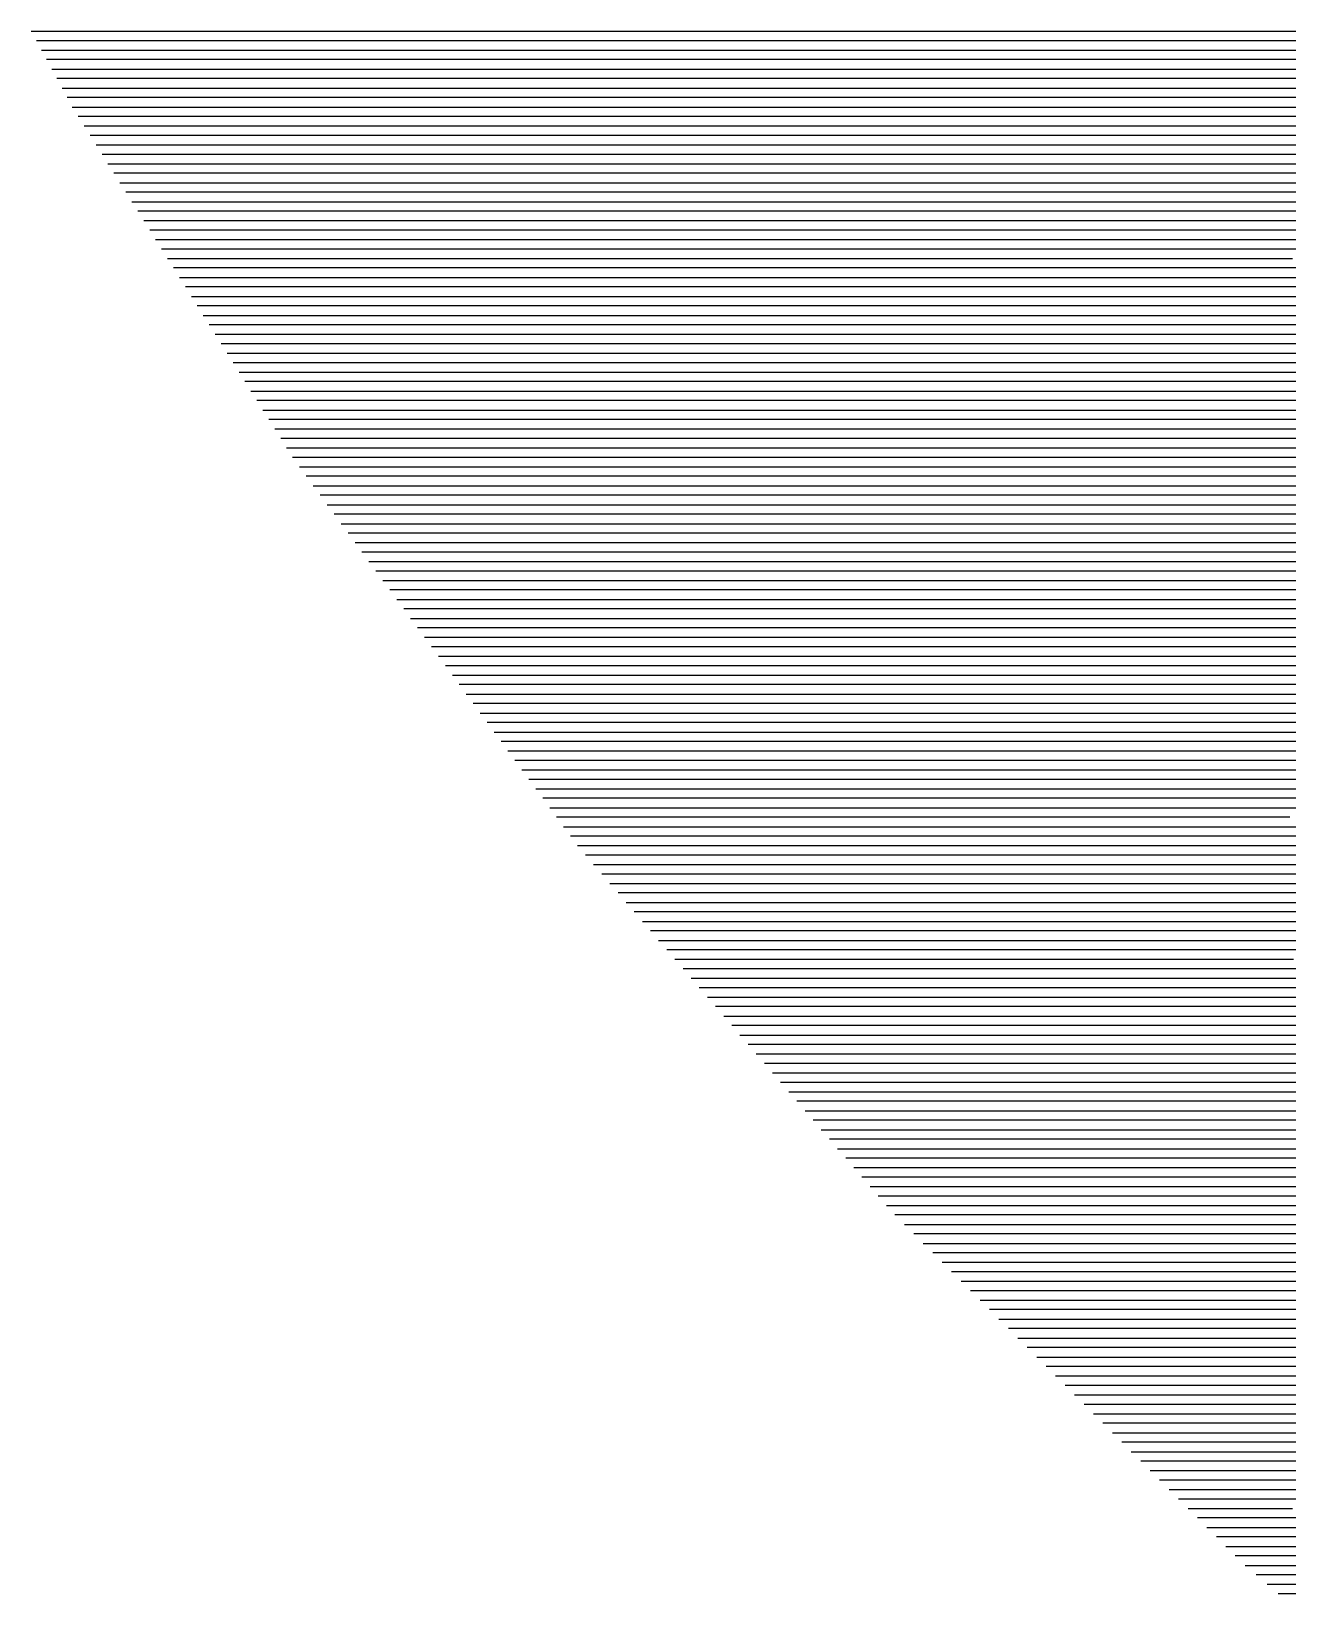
# Model space of a CAD drawing. Header units: metres. Extents: x -6.9 to 6.9, y -7 to 7.
# Drawn here: x -6.028 to -4.701, y -5.154 to -3.504 of the extents above; entities that cross this region are included whole.
import ezdxf

# ---------------------------------------------------------------- set-up
doc = ezdxf.new("R2010")
doc.units = ezdxf.units.M

msp = doc.modelspace()

# ---------------------------------------------------------------- linework, layer by layer
for p, q in [((-6.027683, -3.503531, -0.629033), (-5.865882, -3.503531, -0.613146)), ((-5.880621, -3.513531, -0.61431), (-6.022271, -3.513531, -0.628219)), ((-5.809885, -3.513531, -0.607193), (-5.880621, -3.513531, -0.61431)), ((-5.865882, -3.503531, -0.613146), (-5.785083, -3.503531, -0.605017)), ((-5.106812, -3.513531, -0.537435), (-5.809885, -3.513531, -0.607193)), ((-5.785083, -3.503531, -0.605017), (-5.092239, -3.503531, -0.536274)), ((-4.80467, -3.513531, -0.50669), (-5.106812, -3.513531, -0.537435)), ((-5.092239, -3.503531, -0.536274), (-4.783258, -3.503531, -0.504833)), ((-4.417333, -3.513531, -0.467861), (-4.80467, -3.513531, -0.50669)), ((-4.783258, -3.503531, -0.504833), (-4.405202, -3.503531, -0.466934)), ((-6.016859, -3.523531, -0.627404), (-5.895359, -3.523531, -0.615474)), ((-5.895359, -3.523531, -0.615474), (-5.834686, -3.523531, -0.609369)), ((-5.834686, -3.523531, -0.609369), (-5.121385, -3.523531, -0.538596)), ((-5.121385, -3.523531, -0.538596), (-4.826082, -3.523531, -0.508547)), ((-4.826082, -3.523531, -0.508547), (-4.429465, -3.523531, -0.468788)), ((-5.910098, -3.533531, -0.616637), (-6.011447, -3.533531, -0.626589)), ((-6.006036, -3.543531, -0.625774), (-5.924836, -3.543531, -0.617801)), ((-5.924836, -3.543531, -0.617801), (-5.884288, -3.543531, -0.613722)), ((-5.859487, -3.533531, -0.611545), (-5.910098, -3.533531, -0.616637)), ((-5.884288, -3.543531, -0.613722), (-5.150532, -3.543531, -0.540919)), ((-5.135959, -3.533531, -0.539758), (-5.859487, -3.533531, -0.611545)), ((-5.150532, -3.543531, -0.540919), (-4.868906, -3.543531, -0.512261)), ((-4.847494, -3.533531, -0.510404), (-5.135959, -3.533531, -0.539758)), ((-4.868906, -3.543531, -0.512261), (-4.453728, -3.543531, -0.470641)), ((-4.441596, -3.533531, -0.469714), (-4.847494, -3.533531, -0.510404)), ((-5.939575, -3.553531, -0.618965), (-6.000624, -3.553531, -0.624959)), ((-5.995212, -3.563531, -0.624144), (-5.954314, -3.563531, -0.620128)), ((-5.954314, -3.563531, -0.620128), (-5.93389, -3.563531, -0.618074)), ((-5.909089, -3.553531, -0.615898), (-5.939575, -3.553531, -0.618965)), ((-5.93389, -3.563531, -0.618074), (-5.179678, -3.563531, -0.543241)), ((-5.165105, -3.553531, -0.54208), (-5.909089, -3.553531, -0.615898)), ((-5.179678, -3.563531, -0.543241), (-4.91173, -3.563531, -0.515976)), ((-4.890318, -3.553531, -0.514119), (-5.165105, -3.553531, -0.54208)), ((-4.91173, -3.563531, -0.515976), (-4.47799, -3.563531, -0.472495)), ((-4.465859, -3.553531, -0.471568), (-4.890318, -3.553531, -0.514119)), ((-5.969052, -3.573531, -0.621292), (-5.9898, -3.573531, -0.623329)), ((-5.958691, -3.573531, -0.62025), (-5.969052, -3.573531, -0.621292)), ((-5.194251, -3.573531, -0.544403), (-5.958691, -3.573531, -0.62025)), ((-4.933142, -3.573531, -0.517833), (-5.194251, -3.573531, -0.544403)), ((-4.490122, -3.573531, -0.473422), (-4.933142, -3.573531, -0.517833)), ((-5.984389, -3.583531, -0.622515), (-5.983791, -3.583531, -0.622456)), ((-5.983791, -3.583531, -0.622456), (-5.983492, -3.583531, -0.622426)), ((-5.983492, -3.583531, -0.622426), (-5.208824, -3.583531, -0.545564)), ((-5.223398, -3.593531, -0.546725), (-5.978128, -3.593531, -0.621609)), ((-4.975966, -3.593531, -0.521547), (-5.223398, -3.593531, -0.546725)), ((-5.208824, -3.583531, -0.545564), (-4.954554, -3.583531, -0.51969)), ((-4.514384, -3.593531, -0.475275), (-4.975966, -3.593531, -0.521547)), ((-4.954554, -3.583531, -0.51969), (-4.502253, -3.583531, -0.474348)), ((-5.97184, -3.603531, -0.6207), (-5.237971, -3.603531, -0.547886)), ((-5.237971, -3.603531, -0.547886), (-4.997378, -3.603531, -0.523404)), ((-4.997378, -3.603531, -0.523404), (-4.526516, -3.603531, -0.476202)), ((-5.252544, -3.613531, -0.549048), (-5.965553, -3.613531, -0.619792)), ((-5.959266, -3.623531, -0.618883), (-5.267117, -3.623531, -0.550209)), ((-5.267117, -3.623531, -0.550209), (-5.040202, -3.623531, -0.527119)), ((-5.01879, -3.613531, -0.525262), (-5.252544, -3.613531, -0.549048)), ((-5.040202, -3.623531, -0.527119), (-4.550778, -3.623531, -0.478056)), ((-4.538647, -3.613531, -0.477129), (-5.01879, -3.613531, -0.525262)), ((-5.28169, -3.633531, -0.55137), (-5.952979, -3.633531, -0.617975)), ((-5.946692, -3.643531, -0.617066), (-5.296263, -3.643531, -0.552531)), ((-5.296263, -3.643531, -0.552531), (-5.083026, -3.643531, -0.530833)), ((-5.061614, -3.633531, -0.528976), (-5.28169, -3.633531, -0.55137)), ((-5.083026, -3.643531, -0.530833), (-4.575041, -3.643531, -0.479909)), ((-4.56291, -3.633531, -0.478982), (-5.061614, -3.633531, -0.528976)), ((-5.310837, -3.653531, -0.553693), (-5.940405, -3.653531, -0.616158)), ((-5.104438, -3.653531, -0.53269), (-5.310837, -3.653531, -0.553693)), ((-4.587172, -3.653531, -0.480836), (-5.104438, -3.653531, -0.53269)), ((-5.934118, -3.663531, -0.61525), (-5.32541, -3.663531, -0.554854)), ((-5.339983, -3.673531, -0.556015), (-5.927831, -3.673531, -0.614341)), ((-5.147262, -3.673531, -0.536405), (-5.339983, -3.673531, -0.556015)), ((-5.32541, -3.663531, -0.554854), (-5.12585, -3.663531, -0.534547)), ((-4.611435, -3.673531, -0.48269), (-5.147262, -3.673531, -0.536405)), ((-5.12585, -3.663531, -0.534547), (-4.599304, -3.663531, -0.481763)), ((-5.921543, -3.683531, -0.613433), (-5.354556, -3.683531, -0.557176)), ((-5.369129, -3.693531, -0.558338), (-5.915256, -3.693531, -0.612524)), ((-5.190086, -3.693531, -0.540119), (-5.369129, -3.693531, -0.558338)), ((-5.354556, -3.683531, -0.557176), (-5.168674, -3.683531, -0.538262)), ((-4.635698, -3.693531, -0.484543), (-5.190086, -3.693531, -0.540119)), ((-5.168674, -3.683531, -0.538262), (-4.623567, -3.683531, -0.483617)), ((-5.908969, -3.703531, -0.611616), (-5.383702, -3.703531, -0.559499)), ((-5.383702, -3.703531, -0.559499), (-5.211498, -3.703531, -0.541976)), ((-5.211498, -3.703531, -0.541976), (-4.647829, -3.703531, -0.48547)), ((-5.398276, -3.713531, -0.56066), (-5.902682, -3.713531, -0.610707)), ((-5.896395, -3.723531, -0.609799), (-5.412849, -3.723531, -0.561822)), ((-5.412849, -3.723531, -0.561822), (-5.254322, -3.723531, -0.54569)), ((-5.23291, -3.713531, -0.543833), (-5.398276, -3.713531, -0.56066)), ((-5.254322, -3.723531, -0.54569), (-4.672092, -3.723531, -0.487324)), ((-4.659961, -3.713531, -0.486397), (-5.23291, -3.713531, -0.543833)), ((-5.427422, -3.733531, -0.562983), (-5.890108, -3.733531, -0.60889)), ((-5.883821, -3.743531, -0.607982), (-5.441995, -3.743531, -0.564144)), ((-5.441995, -3.743531, -0.564144), (-5.297146, -3.743531, -0.549405)), ((-5.275734, -3.733531, -0.547548), (-5.427422, -3.733531, -0.562983)), ((-5.297146, -3.743531, -0.549405), (-4.696355, -3.743531, -0.489177)), ((-4.684223, -3.733531, -0.488251), (-5.275734, -3.733531, -0.547548)), ((-5.456568, -3.753531, -0.565305), (-5.877534, -3.753531, -0.607073)), ((-5.318558, -3.753531, -0.551262), (-5.456568, -3.753531, -0.565305)), ((-4.708486, -3.753531, -0.490104), (-5.318558, -3.753531, -0.551262)), ((-4.400625, -3.753531, -0.458386), (-4.708486, -3.753531, -0.490104)), ((-5.871246, -3.763531, -0.606165), (-5.471141, -3.763531, -0.566467)), ((-5.485714, -3.773531, -0.567628), (-5.864959, -3.773531, -0.605256)), ((-5.361383, -3.773531, -0.554976), (-5.485714, -3.773531, -0.567628)), ((-5.471141, -3.763531, -0.566467), (-5.33997, -3.763531, -0.553119)), ((-4.732749, -3.773531, -0.491958), (-5.361383, -3.773531, -0.554976)), ((-5.33997, -3.763531, -0.553119), (-4.720617, -3.763531, -0.491031)), ((-4.43496, -3.773531, -0.461278), (-4.732749, -3.773531, -0.491958)), ((-4.720617, -3.763531, -0.491031), (-4.417792, -3.763531, -0.459832)), ((-5.858672, -3.783531, -0.604348), (-5.500288, -3.783531, -0.568789)), ((-5.514861, -3.793531, -0.56995), (-5.852385, -3.793531, -0.603439)), ((-5.404207, -3.793531, -0.558691), (-5.514861, -3.793531, -0.56995)), ((-5.500288, -3.783531, -0.568789), (-5.382795, -3.783531, -0.556833)), ((-4.757011, -3.793531, -0.493811), (-5.404207, -3.793531, -0.558691)), ((-5.382795, -3.783531, -0.556833), (-4.74488, -3.783531, -0.492885)), ((-4.469295, -3.793531, -0.464169), (-4.757011, -3.793531, -0.493811)), ((-4.74488, -3.783531, -0.492885), (-4.452127, -3.783531, -0.462723)), ((-5.846098, -3.803531, -0.602531), (-5.529434, -3.803531, -0.571112)), ((-5.529434, -3.803531, -0.571112), (-5.425619, -3.803531, -0.560548)), ((-5.425619, -3.803531, -0.560548), (-4.769143, -3.803531, -0.494738)), ((-4.769143, -3.803531, -0.494738), (-4.486462, -3.803531, -0.465615)), ((-5.544007, -3.813531, -0.572273), (-5.839811, -3.813531, -0.601622)), ((-5.833524, -3.823531, -0.600714), (-5.55858, -3.823531, -0.573434)), ((-5.55858, -3.823531, -0.573434), (-5.468443, -3.823531, -0.564262)), ((-5.447031, -3.813531, -0.562405), (-5.544007, -3.813531, -0.572273)), ((-5.468443, -3.823531, -0.564262), (-4.793406, -3.823531, -0.496592)), ((-4.781274, -3.813531, -0.495665), (-5.447031, -3.813531, -0.562405)), ((-4.793406, -3.823531, -0.496592), (-4.520798, -3.823531, -0.468506)), ((-4.50363, -3.813531, -0.46706), (-4.781274, -3.813531, -0.495665)), ((-5.573153, -3.833531, -0.574595), (-5.827237, -3.833531, -0.599805)), ((-5.82095, -3.843531, -0.598897), (-5.587727, -3.843531, -0.575757)), ((-5.587727, -3.843531, -0.575757), (-5.511267, -3.843531, -0.567976)), ((-5.489855, -3.833531, -0.566119), (-5.573153, -3.833531, -0.574595)), ((-5.511267, -3.843531, -0.567976), (-4.817668, -3.843531, -0.498445)), ((-4.805537, -3.833531, -0.497519), (-5.489855, -3.833531, -0.566119)), ((-4.817668, -3.843531, -0.498445), (-4.555133, -3.843531, -0.471397)), ((-4.537965, -3.833531, -0.469952), (-4.805537, -3.833531, -0.497519)), ((-5.6023, -3.853531, -0.576918), (-5.814662, -3.853531, -0.597988)), ((-5.532679, -3.853531, -0.569834), (-5.6023, -3.853531, -0.576918)), ((-4.8298, -3.853531, -0.499372), (-5.532679, -3.853531, -0.569834)), ((-4.5723, -3.853531, -0.472843), (-4.8298, -3.853531, -0.499372)), ((-5.808375, -3.863531, -0.59708), (-5.616873, -3.863531, -0.578079)), ((-5.631446, -3.873531, -0.57924), (-5.802088, -3.873531, -0.596171)), ((-5.575503, -3.873531, -0.573548), (-5.631446, -3.873531, -0.57924)), ((-5.616873, -3.863531, -0.578079), (-5.554091, -3.863531, -0.571691)), ((-4.854062, -3.873531, -0.501226), (-5.575503, -3.873531, -0.573548)), ((-5.554091, -3.863531, -0.571691), (-4.841931, -3.863531, -0.500299)), ((-4.606635, -3.873531, -0.475734), (-4.854062, -3.873531, -0.501226)), ((-4.841931, -3.863531, -0.500299), (-4.589468, -3.863531, -0.474289)), ((-5.795801, -3.883531, -0.595263), (-5.646019, -3.883531, -0.580402)), ((-5.660592, -3.893531, -0.581563), (-5.789514, -3.893531, -0.594354)), ((-5.618327, -3.893531, -0.577262), (-5.660592, -3.893531, -0.581563)), ((-5.646019, -3.883531, -0.580402), (-5.596915, -3.883531, -0.575405)), ((-4.878325, -3.893531, -0.503079), (-5.618327, -3.893531, -0.577262)), ((-5.596915, -3.883531, -0.575405), (-4.866194, -3.883531, -0.502153)), ((-4.64097, -3.893531, -0.478626), (-4.878325, -3.893531, -0.503079)), ((-4.866194, -3.883531, -0.502153), (-4.623803, -3.883531, -0.47718)), ((-5.783227, -3.903531, -0.593446), (-5.675166, -3.903531, -0.582724)), ((-5.675166, -3.903531, -0.582724), (-5.639739, -3.903531, -0.579119)), ((-5.639739, -3.903531, -0.579119), (-4.890456, -3.903531, -0.504006)), ((-4.890456, -3.903531, -0.504006), (-4.658138, -3.903531, -0.480071)), ((-5.689739, -3.913531, -0.583886), (-5.77694, -3.913531, -0.592538)), ((-5.770653, -3.923531, -0.591629), (-5.704312, -3.923531, -0.585047)), ((-5.704312, -3.923531, -0.585047), (-5.682563, -3.923531, -0.582834)), ((-5.661151, -3.913531, -0.580976), (-5.689739, -3.913531, -0.583886)), ((-5.682563, -3.923531, -0.582834), (-4.914719, -3.923531, -0.50586)), ((-4.902588, -3.913531, -0.504933), (-5.661151, -3.913531, -0.580976)), ((-4.914719, -3.923531, -0.50586), (-4.692473, -3.923531, -0.482963)), ((-4.675305, -3.913531, -0.481517), (-4.902588, -3.913531, -0.504933)), ((-5.718885, -3.933531, -0.586208), (-5.764365, -3.933531, -0.590721)), ((-5.703975, -3.933531, -0.584691), (-5.718885, -3.933531, -0.586208)), ((-4.92685, -3.933531, -0.506787), (-5.703975, -3.933531, -0.584691)), ((-4.70964, -3.933531, -0.484408), (-4.92685, -3.933531, -0.506787)), ((-4.29544, -3.933531, -0.442388), (-4.70964, -3.933531, -0.484408)), ((-5.758078, -3.943531, -0.589812), (-5.733458, -3.943531, -0.587369)), ((-5.748031, -3.953531, -0.588531), (-5.751791, -3.953531, -0.588904)), ((-5.746799, -3.953531, -0.588405), (-5.748031, -3.953531, -0.588531)), ((-4.951113, -3.953531, -0.50864), (-5.746799, -3.953531, -0.588405)), ((-5.733458, -3.943531, -0.587369), (-5.725387, -3.943531, -0.586548)), ((-5.725387, -3.943531, -0.586548), (-4.938982, -3.943531, -0.507713)), ((-4.743975, -3.953531, -0.4873), (-4.951113, -3.953531, -0.50864)), ((-4.938982, -3.943531, -0.507713), (-4.726808, -3.943531, -0.485854)), ((-4.315613, -3.953531, -0.443842), (-4.743975, -3.953531, -0.4873)), ((-4.726808, -3.943531, -0.485854), (-4.305526, -3.943531, -0.443115)), ((-5.744641, -3.963531, -0.587899), (-4.963245, -3.963531, -0.509567)), ((-4.975376, -3.973531, -0.510494), (-5.737301, -3.973531, -0.586874)), ((-4.77831, -3.973531, -0.490191), (-4.975376, -3.973531, -0.510494)), ((-4.963245, -3.963531, -0.509567), (-4.761143, -3.963531, -0.488745)), ((-4.335787, -3.973531, -0.445297), (-4.77831, -3.973531, -0.490191)), ((-4.761143, -3.963531, -0.488745), (-4.3257, -3.963531, -0.44457)), ((-5.729961, -3.983531, -0.585849), (-4.987507, -3.983531, -0.511421)), ((-4.987507, -3.983531, -0.511421), (-4.795478, -3.983531, -0.491637)), ((-4.795478, -3.983531, -0.491637), (-4.345874, -3.983531, -0.446024)), ((-4.999639, -3.993531, -0.512348), (-5.72262, -3.993531, -0.584824)), ((-5.71528, -4.003531, -0.583799), (-5.01177, -4.003531, -0.513274)), ((-5.01177, -4.003531, -0.513274), (-4.829813, -4.003531, -0.494528)), ((-4.812645, -3.993531, -0.493082), (-4.999639, -3.993531, -0.512348)), ((-4.829813, -4.003531, -0.494528), (-4.366048, -4.003531, -0.447479)), ((-4.355961, -3.993531, -0.446752), (-4.812645, -3.993531, -0.493082)), ((-5.023901, -4.013531, -0.514201), (-5.70794, -4.013531, -0.582774)), ((-5.7006, -4.023531, -0.581749), (-5.036033, -4.023531, -0.515128)), ((-5.036033, -4.023531, -0.515128), (-4.864148, -4.023531, -0.497419)), ((-4.84698, -4.013531, -0.495974), (-5.023901, -4.013531, -0.514201)), ((-4.864148, -4.023531, -0.497419), (-4.386222, -4.023531, -0.448934)), ((-4.376135, -4.013531, -0.448206), (-4.84698, -4.013531, -0.495974)), ((-5.048164, -4.033531, -0.516055), (-5.69326, -4.033531, -0.580723)), ((-4.881315, -4.033531, -0.498865), (-5.048164, -4.033531, -0.516055)), ((-4.396309, -4.033531, -0.449661), (-4.881315, -4.033531, -0.498865)), ((-5.68592, -4.043531, -0.579698), (-5.060295, -4.043531, -0.516982)), ((-5.072427, -4.053531, -0.517908), (-5.67858, -4.053531, -0.578673)), ((-4.91565, -4.053531, -0.501756), (-5.072427, -4.053531, -0.517908)), ((-5.060295, -4.043531, -0.516982), (-4.898483, -4.043531, -0.500311)), ((-4.416482, -4.053531, -0.451116), (-4.91565, -4.053531, -0.501756)), ((-4.898483, -4.043531, -0.500311), (-4.406395, -4.043531, -0.450388)), ((-5.671239, -4.063531, -0.577648), (-5.084558, -4.063531, -0.518835)), ((-5.096689, -4.073531, -0.519762), (-5.663899, -4.073531, -0.576623)), ((-4.949985, -4.073531, -0.504648), (-5.096689, -4.073531, -0.519762)), ((-5.084558, -4.063531, -0.518835), (-4.932818, -4.063531, -0.503202)), ((-4.436656, -4.073531, -0.45257), (-4.949985, -4.073531, -0.504648)), ((-4.932818, -4.063531, -0.503202), (-4.426569, -4.063531, -0.451843)), ((-5.656559, -4.083531, -0.575598), (-5.108821, -4.083531, -0.520689)), ((-5.108821, -4.083531, -0.520689), (-4.967153, -4.083531, -0.506093)), ((-4.967153, -4.083531, -0.506093), (-4.446743, -4.083531, -0.453298)), ((-5.120952, -4.093531, -0.521616), (-5.649219, -4.093531, -0.574573)), ((-5.641879, -4.103531, -0.573547), (-5.133084, -4.103531, -0.522542)), ((-5.133084, -4.103531, -0.522542), (-5.001488, -4.103531, -0.508984)), ((-4.98432, -4.093531, -0.507539), (-5.120952, -4.093531, -0.521616)), ((-5.001488, -4.103531, -0.508984), (-4.466917, -4.103531, -0.454752)), ((-4.45683, -4.093531, -0.454025), (-4.98432, -4.093531, -0.507539)), ((-5.145215, -4.113531, -0.523469), (-5.634539, -4.113531, -0.572522)), ((-5.627199, -4.123531, -0.571497), (-5.157346, -4.123531, -0.524396)), ((-5.157346, -4.123531, -0.524396), (-5.035823, -4.123531, -0.511876)), ((-5.018655, -4.113531, -0.51043), (-5.145215, -4.113531, -0.523469)), ((-5.035823, -4.123531, -0.511876), (-4.487091, -4.123531, -0.456207)), ((-4.477004, -4.113531, -0.45548), (-5.018655, -4.113531, -0.51043)), ((-5.169478, -4.133531, -0.525323), (-5.619858, -4.133531, -0.570472)), ((-5.05299, -4.133531, -0.513321), (-5.169478, -4.133531, -0.525323)), ((-4.497178, -4.133531, -0.456934), (-5.05299, -4.133531, -0.513321)), ((-5.612518, -4.143531, -0.569447), (-5.181609, -4.143531, -0.52625)), ((-5.19374, -4.153531, -0.527176), (-5.605178, -4.153531, -0.568422)), ((-5.087325, -4.153531, -0.516213), (-5.19374, -4.153531, -0.527176)), ((-5.181609, -4.143531, -0.52625), (-5.070158, -4.143531, -0.514767)), ((-4.517351, -4.153531, -0.458389), (-5.087325, -4.153531, -0.516213)), ((-5.070158, -4.143531, -0.514767), (-4.507264, -4.143531, -0.457662)), ((-5.597838, -4.163531, -0.567397), (-5.205872, -4.163531, -0.528103)), ((-5.218003, -4.173531, -0.52903), (-5.590498, -4.173531, -0.566371)), ((-5.12166, -4.173531, -0.519104), (-5.218003, -4.173531, -0.52903)), ((-5.205872, -4.163531, -0.528103), (-5.104493, -4.163531, -0.517658)), ((-4.537525, -4.173531, -0.459844), (-5.12166, -4.173531, -0.519104)), ((-5.104493, -4.163531, -0.517658), (-4.527438, -4.163531, -0.459116)), ((-5.583158, -4.183531, -0.565346), (-5.230134, -4.183531, -0.529957)), ((-5.230134, -4.183531, -0.529957), (-5.138828, -4.183531, -0.52055)), ((-5.138828, -4.183531, -0.52055), (-4.547612, -4.183531, -0.460571)), ((-5.242266, -4.193531, -0.530884), (-5.575817, -4.193531, -0.564321)), ((-5.568477, -4.203531, -0.563296), (-5.254397, -4.203531, -0.53181)), ((-5.254397, -4.203531, -0.53181), (-5.173163, -4.203531, -0.523441)), ((-5.155995, -4.193531, -0.521995), (-5.242266, -4.193531, -0.530884)), ((-5.173163, -4.203531, -0.523441), (-4.567786, -4.203531, -0.462026)), ((-4.557699, -4.193531, -0.461298), (-5.155995, -4.193531, -0.521995)), ((-5.266528, -4.213531, -0.532737), (-5.561137, -4.213531, -0.562271)), ((-5.553797, -4.223531, -0.561246), (-5.27866, -4.223531, -0.533664)), ((-5.27866, -4.223531, -0.533664), (-5.207498, -4.223531, -0.526332)), ((-5.19033, -4.213531, -0.524887), (-5.266528, -4.213531, -0.532737)), ((-5.207498, -4.223531, -0.526332), (-4.58796, -4.223531, -0.463481)), ((-4.577873, -4.213531, -0.462753), (-5.19033, -4.213531, -0.524887)), ((-5.290791, -4.233531, -0.534591), (-5.546457, -4.233531, -0.560221)), ((-5.224665, -4.233531, -0.527778), (-5.290791, -4.233531, -0.534591)), ((-4.598047, -4.233531, -0.464208), (-5.224665, -4.233531, -0.527778)), ((-5.539117, -4.243531, -0.559195), (-5.302923, -4.243531, -0.535518)), ((-5.315054, -4.253531, -0.536444), (-5.531777, -4.253531, -0.55817)), ((-5.259, -4.253531, -0.530669), (-5.315054, -4.253531, -0.536444)), ((-5.302923, -4.243531, -0.535518), (-5.241833, -4.243531, -0.529224)), ((-4.61822, -4.253531, -0.465663), (-5.259, -4.253531, -0.530669)), ((-5.241833, -4.243531, -0.529224), (-4.608133, -4.243531, -0.464935)), ((-5.524436, -4.263531, -0.557145), (-5.327185, -4.263531, -0.537371)), ((-5.327185, -4.263531, -0.537371), (-5.276168, -4.263531, -0.532115)), ((-5.276168, -4.263531, -0.532115), (-4.628307, -4.263531, -0.46639)), ((-5.339317, -4.273531, -0.538298), (-5.517096, -4.273531, -0.55612)), ((-5.509756, -4.283531, -0.555095), (-5.351448, -4.283531, -0.539225)), ((-5.351448, -4.283531, -0.539225), (-5.310503, -4.283531, -0.535006)), ((-5.293335, -4.273531, -0.533561), (-5.339317, -4.273531, -0.538298)), ((-5.310503, -4.283531, -0.535006), (-4.648481, -4.283531, -0.467845)), ((-4.638394, -4.273531, -0.467117), (-5.293335, -4.273531, -0.533561)), ((-5.363579, -4.293531, -0.540152), (-5.502416, -4.293531, -0.55407)), ((-5.495076, -4.303531, -0.553044), (-5.375711, -4.303531, -0.541079)), ((-5.375711, -4.303531, -0.541079), (-5.344838, -4.303531, -0.537898)), ((-5.32767, -4.293531, -0.536452), (-5.363579, -4.293531, -0.540152)), ((-5.344838, -4.303531, -0.537898), (-4.668655, -4.303531, -0.469299)), ((-4.658568, -4.293531, -0.468572), (-5.32767, -4.293531, -0.536452)), ((-5.387842, -4.313531, -0.542005), (-5.487736, -4.313531, -0.552019)), ((-5.362005, -4.313531, -0.539343), (-5.387842, -4.313531, -0.542005)), ((-4.678742, -4.313531, -0.470027), (-5.362005, -4.313531, -0.539343)), ((-5.480396, -4.323531, -0.550994), (-5.399973, -4.323531, -0.542932)), ((-5.412105, -4.333531, -0.543859), (-5.473055, -4.333531, -0.549969)), ((-5.39634, -4.333531, -0.542235), (-5.412105, -4.333531, -0.543859)), ((-5.399973, -4.323531, -0.542932), (-5.379173, -4.323531, -0.540789)), ((-4.698915, -4.333531, -0.471481), (-5.39634, -4.333531, -0.542235)), ((-5.379173, -4.323531, -0.540789), (-4.688829, -4.323531, -0.470754)), ((-5.465715, -4.343531, -0.548944), (-5.424236, -4.343531, -0.544786)), ((-5.436368, -4.353531, -0.545713), (-5.458375, -4.353531, -0.547919)), ((-5.430675, -4.353531, -0.545126), (-5.436368, -4.353531, -0.545713)), ((-4.719089, -4.353531, -0.472936), (-5.430675, -4.353531, -0.545126)), ((-5.424236, -4.343531, -0.544786), (-5.413508, -4.343531, -0.54368)), ((-5.413508, -4.343531, -0.54368), (-4.709002, -4.343531, -0.472209)), ((-4.488643, -4.353531, -0.448867), (-4.719089, -4.353531, -0.472936)), ((-4.709002, -4.343531, -0.472209), (-4.472747, -4.343531, -0.447533)), ((-5.451035, -4.363531, -0.546894), (-5.448499, -4.363531, -0.546639)), ((-5.448499, -4.363531, -0.546639), (-5.447843, -4.363531, -0.546572)), ((-5.447843, -4.363531, -0.546572), (-4.729176, -4.363531, -0.473663)), ((-4.729176, -4.363531, -0.473663), (-4.504539, -4.363531, -0.450201)), ((-4.739263, -4.373531, -0.474391), (-5.442613, -4.373531, -0.545745)), ((-5.434028, -4.383531, -0.544578), (-4.74935, -4.383531, -0.475118)), ((-4.74935, -4.383531, -0.475118), (-4.536331, -4.383531, -0.452869)), ((-4.520435, -4.373531, -0.451535), (-4.739263, -4.373531, -0.474391)), ((-4.759437, -4.393531, -0.475845), (-5.425444, -4.393531, -0.543411)), ((-5.41686, -4.403531, -0.542245), (-4.769524, -4.403531, -0.476573)), ((-4.769524, -4.403531, -0.476573), (-4.568123, -4.403531, -0.455537)), ((-4.552227, -4.393531, -0.454203), (-4.759437, -4.393531, -0.475845)), ((-4.779611, -4.413531, -0.4773), (-5.408275, -4.413531, -0.541078)), ((-4.584019, -4.413531, -0.456871), (-4.779611, -4.413531, -0.4773)), ((-5.399691, -4.423531, -0.539911), (-4.789698, -4.423531, -0.478027)), ((-4.799784, -4.433531, -0.478755), (-5.391106, -4.433531, -0.538744)), ((-4.615811, -4.433531, -0.45954), (-4.799784, -4.433531, -0.478755)), ((-4.789698, -4.423531, -0.478027), (-4.599915, -4.423531, -0.458205)), ((-5.382522, -4.443531, -0.537577), (-4.809871, -4.443531, -0.479482)), ((-4.819958, -4.453531, -0.480209), (-5.373938, -4.453531, -0.53641)), ((-4.647603, -4.453531, -0.462208), (-4.819958, -4.453531, -0.480209)), ((-4.809871, -4.443531, -0.479482), (-4.631707, -4.443531, -0.460874)), ((-5.365353, -4.463531, -0.535244), (-4.830045, -4.463531, -0.480937)), ((-4.830045, -4.463531, -0.480937), (-4.663499, -4.463531, -0.463542)), ((-4.840132, -4.473531, -0.481664), (-5.356769, -4.473531, -0.534077)), ((-5.348185, -4.483531, -0.53291), (-4.850219, -4.483531, -0.482391)), ((-4.850219, -4.483531, -0.482391), (-4.695291, -4.483531, -0.46621)), ((-4.679395, -4.473531, -0.464876), (-4.840132, -4.473531, -0.481664)), ((-4.860306, -4.493531, -0.483119), (-5.3396, -4.493531, -0.531743)), ((-5.331016, -4.503531, -0.530576), (-4.870393, -4.503531, -0.483846)), ((-4.870393, -4.503531, -0.483846), (-4.727083, -4.503531, -0.468878)), ((-4.711187, -4.493531, -0.467544), (-4.860306, -4.493531, -0.483119)), ((-4.727083, -4.503531, -0.468878), (-4.176046, -4.503531, -0.412186)), ((-4.166756, -4.493531, -0.411532), (-4.711187, -4.493531, -0.467544)), ((-4.88048, -4.513531, -0.484573), (-5.322431, -4.513531, -0.529409)), ((-4.742979, -4.513531, -0.470212), (-4.88048, -4.513531, -0.484573)), ((-4.185336, -4.513531, -0.412841), (-4.742979, -4.513531, -0.470212)), ((-5.313847, -4.523531, -0.528242), (-4.890567, -4.523531, -0.485301)), ((-4.900653, -4.533531, -0.486028), (-5.305263, -4.533531, -0.527076)), ((-4.77477, -4.533531, -0.47288), (-4.900653, -4.533531, -0.486028)), ((-4.890567, -4.523531, -0.485301), (-4.758874, -4.523531, -0.471546)), ((-4.203917, -4.533531, -0.41415), (-4.77477, -4.533531, -0.47288)), ((-4.758874, -4.523531, -0.471546), (-4.194627, -4.523531, -0.413495)), ((-5.296678, -4.543531, -0.525909), (-4.91074, -4.543531, -0.486755)), ((-4.920827, -4.553531, -0.487483), (-5.288094, -4.553531, -0.524742)), ((-4.806562, -4.553531, -0.475548), (-4.920827, -4.553531, -0.487483)), ((-4.91074, -4.543531, -0.486755), (-4.790666, -4.543531, -0.474214)), ((-4.222498, -4.553531, -0.415458), (-4.806562, -4.553531, -0.475548)), ((-4.790666, -4.543531, -0.474214), (-4.213208, -4.543531, -0.414804)), ((-5.279509, -4.563531, -0.523575), (-4.930914, -4.563531, -0.48821)), ((-4.930914, -4.563531, -0.48821), (-4.822458, -4.563531, -0.476882)), ((-4.822458, -4.563531, -0.476882), (-4.231788, -4.563531, -0.416113)), ((-4.941001, -4.573531, -0.488937), (-5.270925, -4.573531, -0.522408)), ((-5.262341, -4.583531, -0.521241), (-4.951088, -4.583531, -0.489665)), ((-4.951088, -4.583531, -0.489665), (-4.85425, -4.583531, -0.479551)), ((-4.838354, -4.573531, -0.478216), (-4.941001, -4.573531, -0.488937)), ((-4.85425, -4.583531, -0.479551), (-4.250369, -4.583531, -0.417422)), ((-4.241079, -4.573531, -0.416767), (-4.838354, -4.573531, -0.478216)), ((-4.961175, -4.593531, -0.490392), (-5.253756, -4.593531, -0.520074)), ((-4.870146, -4.593531, -0.480885), (-4.961175, -4.593531, -0.490392)), ((-4.259659, -4.593531, -0.418076), (-4.870146, -4.593531, -0.480885)), ((-5.245172, -4.603531, -0.518908), (-4.971262, -4.603531, -0.491119)), ((-4.981349, -4.613531, -0.491847), (-5.236588, -4.613531, -0.517741)), ((-4.901938, -4.613531, -0.483553), (-4.981349, -4.613531, -0.491847)), ((-4.971262, -4.603531, -0.491119), (-4.886042, -4.603531, -0.482219)), ((-4.27824, -4.613531, -0.419385), (-4.901938, -4.613531, -0.483553)), ((-4.886042, -4.603531, -0.482219), (-4.26895, -4.603531, -0.418731)), ((-5.228003, -4.623531, -0.516574), (-4.991436, -4.623531, -0.492574)), ((-5.001522, -4.633531, -0.493301), (-5.219419, -4.633531, -0.515407)), ((-4.93373, -4.633531, -0.486221), (-5.001522, -4.633531, -0.493301)), ((-4.991436, -4.623531, -0.492574), (-4.917834, -4.623531, -0.484887)), ((-4.296821, -4.633531, -0.420694), (-4.93373, -4.633531, -0.486221)), ((-4.917834, -4.623531, -0.484887), (-4.287531, -4.623531, -0.42004)), ((-5.210834, -4.643531, -0.51424), (-5.011609, -4.643531, -0.494029)), ((-5.011609, -4.643531, -0.494029), (-4.949626, -4.643531, -0.487555)), ((-4.949626, -4.643531, -0.487555), (-4.306111, -4.643531, -0.421349)), ((-5.021696, -4.653531, -0.494756), (-5.20225, -4.653531, -0.513073)), ((-5.193666, -4.663531, -0.511906), (-5.031783, -4.663531, -0.495483)), ((-5.031783, -4.663531, -0.495483), (-4.981418, -4.663531, -0.490223)), ((-4.965522, -4.653531, -0.488889), (-5.021696, -4.653531, -0.494756)), ((-4.981418, -4.663531, -0.490223), (-4.324692, -4.663531, -0.422658)), ((-4.315402, -4.653531, -0.422003), (-4.965522, -4.653531, -0.488889)), ((-5.04187, -4.673531, -0.496211), (-5.185081, -4.673531, -0.51074)), ((-5.176497, -4.683531, -0.509573), (-5.051957, -4.683531, -0.496938)), ((-5.051957, -4.683531, -0.496938), (-5.01321, -4.683531, -0.492891)), ((-4.997314, -4.673531, -0.491557), (-5.04187, -4.673531, -0.496211)), ((-5.01321, -4.683531, -0.492891), (-4.343273, -4.683531, -0.423967)), ((-4.333983, -4.673531, -0.423312), (-4.997314, -4.673531, -0.491557)), ((-5.062044, -4.693531, -0.497665), (-5.167913, -4.693531, -0.508406)), ((-5.029106, -4.693531, -0.494225), (-5.062044, -4.693531, -0.497665)), ((-4.352563, -4.693531, -0.424621), (-5.029106, -4.693531, -0.494225)), ((-5.159328, -4.703531, -0.507239), (-5.072131, -4.703531, -0.498393)), ((-5.082218, -4.713531, -0.49912), (-5.150744, -4.713531, -0.506072)), ((-5.060898, -4.713531, -0.496893), (-5.082218, -4.713531, -0.49912)), ((-5.072131, -4.703531, -0.498393), (-5.045002, -4.703531, -0.495559)), ((-4.371144, -4.713531, -0.42593), (-5.060898, -4.713531, -0.496893)), ((-5.045002, -4.703531, -0.495559), (-4.361854, -4.703531, -0.425275)), ((-5.142159, -4.723531, -0.504905), (-5.092305, -4.723531, -0.499847)), ((-5.102391, -4.733531, -0.500575), (-5.133575, -4.733531, -0.503738)), ((-5.09269, -4.733531, -0.499562), (-5.102391, -4.733531, -0.500575)), ((-4.389725, -4.733531, -0.427239), (-5.09269, -4.733531, -0.499562)), ((-5.092305, -4.723531, -0.499847), (-5.076794, -4.723531, -0.498227)), ((-5.076794, -4.723531, -0.498227), (-4.380435, -4.723531, -0.426584)), ((-5.124991, -4.743531, -0.502572), (-5.112478, -4.743531, -0.501302)), ((-5.112478, -4.743531, -0.501302), (-5.108585, -4.743531, -0.500896)), ((-5.108585, -4.743531, -0.500896), (-4.399015, -4.743531, -0.427893)), ((-4.408306, -4.753531, -0.428548), (-5.115946, -4.753531, -0.501351)), ((-5.105965, -4.763531, -0.500023), (-4.417596, -4.763531, -0.429202)), ((-4.426886, -4.773531, -0.429857), (-5.095984, -4.773531, -0.498695)), ((-5.086003, -4.783531, -0.497367), (-4.436177, -4.783531, -0.430511)), ((-4.445467, -4.793531, -0.431166), (-5.076022, -4.793531, -0.496039)), ((-5.066041, -4.803531, -0.49471), (-4.454758, -4.803531, -0.43182)), ((-4.464048, -4.813531, -0.432475), (-5.05606, -4.813531, -0.493382)), ((-5.04608, -4.823531, -0.492054), (-4.473338, -4.823531, -0.433129)), ((-4.482629, -4.833531, -0.433784), (-5.036099, -4.833531, -0.490726)), ((-5.026118, -4.843531, -0.489398), (-4.491919, -4.843531, -0.434438)), ((-4.50121, -4.853531, -0.435093), (-5.016137, -4.853531, -0.488069)), ((-5.006156, -4.863531, -0.486741), (-4.5105, -4.863531, -0.435747)), ((-4.51979, -4.873531, -0.436401), (-4.996175, -4.873531, -0.485413)), ((-4.986195, -4.883531, -0.484085), (-4.529081, -4.883531, -0.437056)), ((-4.538371, -4.893531, -0.43771), (-4.976214, -4.893531, -0.482757)), ((-4.966233, -4.903531, -0.481428), (-4.547662, -4.903531, -0.438365)), ((-4.556952, -4.913531, -0.439019), (-4.956252, -4.913531, -0.4801)), ((-4.946271, -4.923531, -0.478772), (-4.566242, -4.923531, -0.439674)), ((-4.575533, -4.933531, -0.440328), (-4.93629, -4.933531, -0.477444)), ((-4.926309, -4.943531, -0.476116), (-4.584823, -4.943531, -0.440983)), ((-4.594113, -4.953531, -0.441637), (-4.916329, -4.953531, -0.474787)), ((-4.906348, -4.963531, -0.473459), (-4.603404, -4.963531, -0.442292)), ((-4.612694, -4.973531, -0.442946), (-4.896367, -4.973531, -0.472131)), ((-4.886386, -4.983531, -0.470803), (-4.621985, -4.983531, -0.443601)), ((-4.631275, -4.993531, -0.444255), (-4.876405, -4.993531, -0.469475)), ((-4.866424, -5.003531, -0.468146), (-4.640565, -5.003531, -0.44491)), ((-4.649856, -5.013531, -0.445564), (-4.856443, -5.013531, -0.466818)), ((-4.846463, -5.023531, -0.46549), (-4.659146, -5.023531, -0.446219)), ((-4.668437, -5.033531, -0.446873), (-4.836482, -5.033531, -0.464162)), ((-4.826501, -5.043531, -0.462834), (-4.677727, -5.043531, -0.447527)), ((-4.687017, -5.053531, -0.448182), (-4.81652, -5.053531, -0.461505)), ((-4.806539, -5.063531, -0.460177), (-4.696308, -5.063531, -0.448836)), ((-4.705598, -5.073531, -0.449491), (-4.796558, -5.073531, -0.458849)), ((-4.141226, -5.073531, -0.390829), (-4.705598, -5.073531, -0.449491)), ((-4.786578, -5.083531, -0.457521), (-4.714889, -5.083531, -0.450145)), ((-4.724179, -5.093531, -0.4508), (-4.776597, -5.093531, -0.456193)), ((-4.151768, -5.093531, -0.391303), (-4.724179, -5.093531, -0.4508)), ((-4.714889, -5.083531, -0.450145), (-4.146497, -5.083531, -0.391066)), ((-4.766616, -5.103531, -0.454864), (-4.733469, -5.103531, -0.451454)), ((-4.74276, -5.113531, -0.452109), (-4.756635, -5.113531, -0.453536)), ((-4.162311, -5.113531, -0.391776), (-4.74276, -5.113531, -0.452109)), ((-4.733469, -5.103531, -0.451454), (-4.157039, -5.103531, -0.39154)), ((-4.7462, -5.123531, -0.452155), (-4.167582, -5.123531, -0.392013)), ((-4.172853, -5.133531, -0.39225), (-4.734597, -5.133531, -0.450638)), ((-4.722993, -5.143531, -0.449121), (-4.178124, -5.143531, -0.392486)), ((-4.183396, -5.153531, -0.392723), (-4.71139, -5.153531, -0.447603))]:
    msp.add_line(p, q)

doc.saveas('drawing.dxf')
